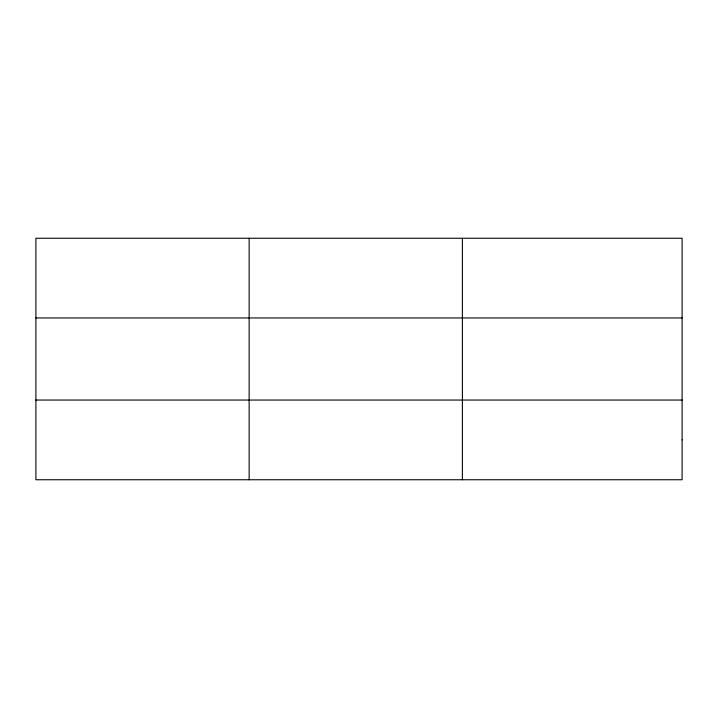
<?xml version="1.0" encoding="UTF-8"?>
<svg xmlns="http://www.w3.org/2000/svg" width="718" height="718" viewBox="0 0 718 718"><rect width="100%" height="100%" fill="white"/><g stroke="black" fill="none" stroke-linecap="round" stroke-linejoin="round"><path stroke-width="1.08" d="M249.146 238.25L249.146 479.75M462.392 238.25L462.392 479.75M35.9 317.948L682.1 317.948M35.9 400.052L682.1 400.052M682.1 439.901L682.1 479.75L35.9 479.75L35.9 238.25L682.1 238.25L682.1 439.901"/></g></svg>
